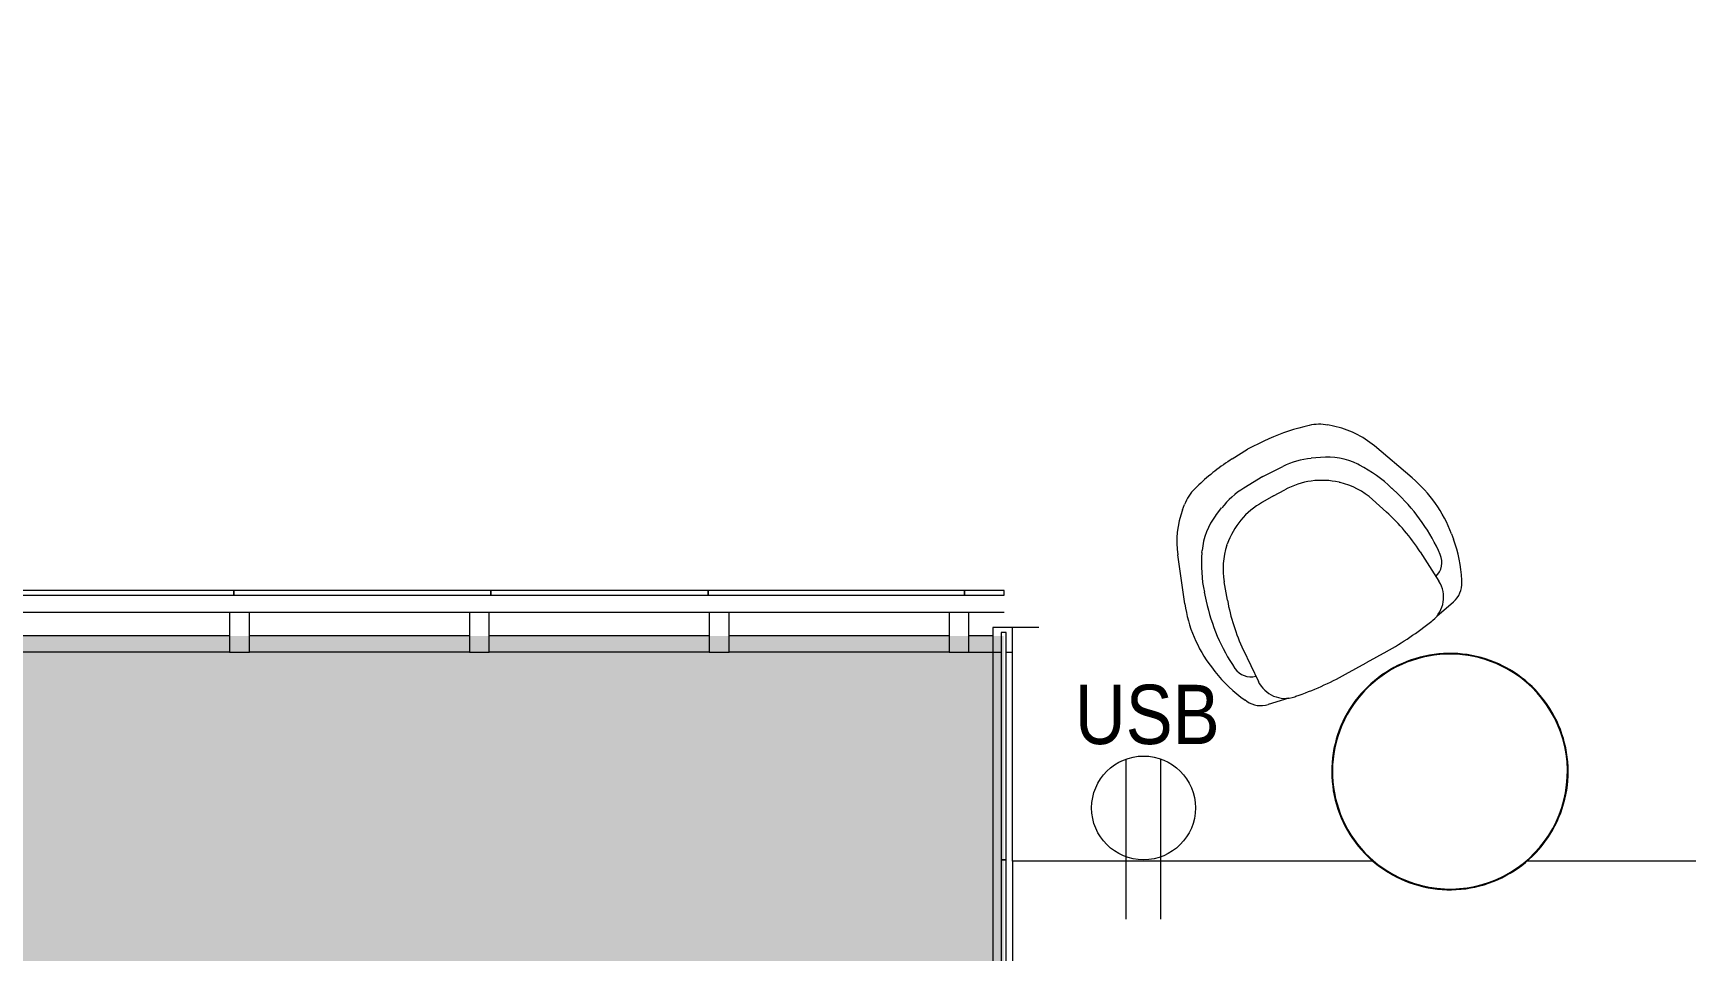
# Model space of a CAD drawing. Header units: inches. Extents: x 1 to 4284, y -575 to 745.
# Drawn here: x 1471.1 to 1638.3, y 198.8 to 291.7 of the extents above; entities that cross this region are included whole.
import ezdxf

# ---------------------------------------------------------------- set-up
doc = ezdxf.new("R2010")
doc.units = ezdxf.units.IN
doc.header["$MEASUREMENT"] = 0
for name, color, linetype, lineweight in [('8603 Westwood - 2nd Floor - suite 200 230_dwg', 8, 'Continuous', 9), ('A-ANNO-NOTE', 131, 'Continuous', 20), ('A-DETL-GENF', 92, 'Continuous', 9), ('A-GLAZ-CURT', 52, 'Continuous', 9), ('A-GLAZ-EXST', 7, 'Continuous', 9), ('A-GLAZ-SILL-EXST', 7, 'Continuous', 9), ('E-ELEC-FIXT-IDEN', 2, 'Continuous', 9), ('I-FURN', 30, 'Continuous', 9), ('I-WALL-FULL-EXST', 7, 'Continuous', 9), ('Q-CASE', 31, 'Continuous', 9)]:
    doc.layers.add(name, color=color, linetype=linetype, lineweight=lineweight)
doc.styles.add('Arial_2', font='arial.ttf', dxfattribs={"width": 0.85, "height": 6})

# ---------------------------------------------------------------- blocks, each defined once
blk = doc.blocks.new('8603 Westwood - 2nd Floor - suite 200 230_dwg-2280265-New Construction - Tel_Data_Elec Plan')
at = {"layer": 'A-GLAZ-EXST'}
for p, q in [((2.38, 805.64), (-19.87, 805.64)), ((26.63, 805.64), (4.38, 805.64)), ((50.88, 805.64), (28.63, 805.64)), ((75.13, 805.64), (52.88, 805.64)), ((79.54, 805.64), (77.13, 805.64)), ((80.9, 804), (81.54, 804))]:
    blk.add_line(p, q, dxfattribs=at)
at = {"layer": 'A-GLAZ-EXST', "flags": 128}
for points in [[(2.38, 804), (4.38, 804), (4.38, 808), (2.38, 808)], [(26.63, 804), (28.63, 804), (28.63, 808), (26.63, 808)], [(50.88, 804), (52.88, 804), (52.88, 808), (50.88, 808)], [(75.13, 804), (77.13, 804), (77.13, 808), (75.13, 808)]]:
    blk.add_lwpolyline(points, close=True, dxfattribs=at)
blk.add_lwpolyline([(81.54, 782.86), (81.54, 806.5), (79.54, 806.5), (79.54, 804), (80.4, 804)], dxfattribs=at)
at = {"layer": 'A-GLAZ-SILL-EXST'}
for p, q in [((2.38, 808), (-19.87, 808)), ((26.63, 808), (4.38, 808)), ((50.88, 808), (28.63, 808)), ((75.13, 808), (52.88, 808)), ((80.7, 808), (77.13, 808)), ((2.38, 804), (-19.87, 804)), ((26.63, 804), (4.38, 804)), ((50.88, 804), (28.63, 804)), ((75.13, 804), (52.88, 804))]:
    blk.add_line(p, q, dxfattribs=at)
at = {"layer": 'A-GLAZ-SILL-EXST', "flags": 128}
blk.add_lwpolyline([(77.13, 804), (79.54, 804), (79.54, 763.82)], dxfattribs=at)
at = {"layer": 'I-WALL-FULL-EXST'}
blk.add_line((84.2, 806.5), (81.58, 806.5), dxfattribs=at)
blk = doc.blocks.new('Table - Occasional - Side Table - Kimball - Bloom - Circle-V11-New Construction - Tel_Data_Elec Plan')
at = {"layer": 'I-FURN', "flags": 128}
for points in [[(11.95, 0), (11.94, 0.48), (11.92, 0.96), (11.87, 1.43), (11.8, 1.9), (11.72, 2.37), (11.61, 2.84), (11.49, 3.3), (11.35, 3.76), (11.19, 4.21), (11.01, 4.65), (10.82, 5.09), (10.6, 5.52), (10.37, 5.94), (10.13, 6.35), (9.87, 6.75), (9.59, 7.14), (9.29, 7.52), (8.99, 7.88), (8.66, 8.24), (8.33, 8.58), (7.98, 8.9), (7.62, 9.21), (7.24, 9.51), (6.86, 9.79), (6.46, 10.06), (6.05, 10.31), (5.63, 10.54), (5.21, 10.76), (4.77, 10.96), (4.33, 11.14), (3.88, 11.31), (3.43, 11.45), (2.97, 11.58), (2.5, 11.69), (2.03, 11.78), (1.56, 11.85), (1.08, 11.9), (0.61, 11.94), (0.13, 11.95), (-0.35, 11.95), (-0.83, 11.93), (-1.3, 11.88), (-1.78, 11.82), (-2.25, 11.74), (-2.72, 11.64), (-3.18, 11.52), (-3.64, 11.39), (-4.09, 11.23), (-4.54, 11.06), (-4.97, 10.87), (-5.41, 10.66), (-5.83, 10.44), (-6.24, 10.2), (-6.64, 9.94), (-7.03, 9.66), (-7.42, 9.38), (-7.78, 9.07), (-8.14, 8.75), (-8.48, 8.42), (-8.81, 8.07), (-9.13, 7.72), (-9.43, 7.34), (-9.72, 6.96), (-9.99, 6.57), (-10.24, 6.16), (-10.48, 5.75), (-10.7, 5.32), (-10.91, 4.89), (-11.09, 4.45), (-11.26, 4), (-11.41, 3.55), (-11.55, 3.09), (-11.66, 2.63), (-11.76, 2.16), (-11.83, 1.69), (-11.89, 1.21), (-11.93, 0.74), (-11.95, 0.26), (-11.95, 0)], [(-11.95, 0), (-11.94, -0.48), (-11.92, -0.96), (-11.87, -1.43), (-11.8, -1.9), (-11.72, -2.37), (-11.61, -2.84), (-11.49, -3.3), (-11.35, -3.76), (-11.19, -4.21), (-11.01, -4.65), (-10.82, -5.09), (-10.6, -5.52), (-10.37, -5.94), (-10.13, -6.35), (-9.87, -6.75), (-9.59, -7.14), (-9.29, -7.52), (-8.99, -7.88), (-8.66, -8.24), (-8.33, -8.58), (-7.98, -8.9), (-7.62, -9.21), (-7.24, -9.51), (-6.86, -9.79), (-6.46, -10.06), (-6.05, -10.31), (-5.63, -10.54), (-5.21, -10.76), (-4.77, -10.96), (-4.33, -11.14), (-3.88, -11.31), (-3.43, -11.45), (-2.97, -11.58), (-2.5, -11.69), (-2.03, -11.78), (-1.56, -11.85), (-1.08, -11.9), (-0.61, -11.94), (-0.13, -11.95), (0.35, -11.95), (0.83, -11.93), (1.3, -11.88), (1.78, -11.82), (2.25, -11.74), (2.72, -11.64), (3.18, -11.52), (3.64, -11.39), (4.09, -11.23), (4.54, -11.06), (4.97, -10.87), (5.41, -10.66), (5.83, -10.44), (6.24, -10.2), (6.64, -9.94), (7.03, -9.66), (7.42, -9.38), (7.78, -9.07), (8.14, -8.75), (8.48, -8.42), (8.81, -8.07), (9.13, -7.72), (9.43, -7.34), (9.72, -6.96), (9.99, -6.57), (10.24, -6.16), (10.48, -5.75), (10.7, -5.32), (10.91, -4.89), (11.09, -4.45), (11.26, -4), (11.41, -3.55), (11.55, -3.09), (11.66, -2.63), (11.76, -2.16), (11.83, -1.69), (11.89, -1.21), (11.93, -0.74), (11.95, -0.26), (11.95, 0)]]:
    blk.add_lwpolyline(points, dxfattribs=at)
at = {"layer": 'I-FURN'}
for start, end in [(360, 180), (360, 180), (180, 360), (180, 360)]:
    blk.add_arc((0, 0), 11.88, start, end, dxfattribs=at)
blk = doc.blocks.new('Seating - Conference - Swivel - Steelcase Coalesse - SW1 - Height Adjustable - Caster-2356362-New Construction - Tel_Data_Elec Plan')
at = {"layer": 'I-FURN'}
for p, q in [((-6.61, 23.79), (-6.07, 23.94)), ((-1.83, 24.61), (0, 24.7)), ((1.83, 24.61), (0, 24.7)), ((6.61, 23.79), (6.07, 23.94)), ((-8.72, 22.54), (-8.29, 22.91)), ((8.72, 22.54), (8.29, 22.91)), ((-6.05, 20.41), (-5.18, 20.78)), ((0, 21.56), (-2.25, 21.45)), ((0, 21.56), (2.25, 21.45)), ((6.05, 20.41), (5.18, 20.78)), ((-13.14, 14.1), (-11.37, 18.78)), ((0, 19.3), (-1.29, 19.29)), ((0, 19.3), (1.29, 19.29)), ((13.14, 14.1), (11.37, 18.78)), ((-9.1, 17.82), (-9, 17.97)), ((-6.54, 17.23), (-6.46, 17.29)), ((6.54, 17.23), (6.46, 17.29)), ((9.1, 17.82), (9, 17.97)), ((-10.85, 14.17), (-11.12, 13.29)), ((-9.19, 12.34), (-8.58, 14.12)), ((9.19, 12.34), (8.58, 14.12)), ((10.85, 14.17), (11.12, 13.29)), ((-13.88, 7.22), (-13.8, 6.66)), ((-10.22, 7.19), (-10.44, 3.64)), ((10.22, 7.19), (10.44, 3.64)), ((13.88, 7.22), (13.8, 6.66)), ((-12.44, 2.44), (-12.53, 2.63)), ((12.44, 2.44), (12.53, 2.63)), ((-8.56, 0.67), (-10.71, 1.11)), ((-7.98, 0.5), (-7.85, 0.48)), ((7.98, 0.5), (7.85, 0.48)), ((8.56, 0.67), (10.71, 1.11)), ((-2.38, 0), (0, 0)), ((2.38, 0), (0, 0))]:
    blk.add_line(p, q, dxfattribs=at)
for centre, radius, start, end in [((-5.47, 19.6), 4.34, 105.2237, 130.487), ((-0.86, 4.78), 19.85, 92.8064, 105.2237), ((0.86, 4.78), 19.85, 74.7763, 87.1936), ((5.47, 19.6), 4.34, 49.513, 74.7763), ((-2.72, 15.5), 9.25, 130.487, 159.2692), ((2.72, 15.5), 9.25, 20.7308, 49.513), ((-3.4, 14.2), 6.75, 113.0871, 146.0052), ((-1.84, 12.96), 8.5, 92.7513, 113.0871), ((1.84, 12.96), 8.5, 66.9129, 87.2487), ((3.4, 14.2), 6.75, 33.9948, 66.9129), ((-1.27, 11.54), 7.75, 90.1859, 132.0957), ((1.27, 11.54), 7.75, 47.9043, 89.8141), ((2.3, 10.13), 13.75, 146.0052, 162.9182), ((-1.56, 11.72), 7.42, 132.0957, 161.1278), ((1.56, 11.72), 7.42, 18.8722, 47.9043), ((-2.3, 10.13), 13.75, 17.0818, 33.9948), ((-0.28, 9.23), 13.75, 159.2692, 188.3809), ((0.28, 9.23), 13.75, 351.6191, 20.7308), ((7.05, 7.71), 19, 162.9182, 185.356), ((9.59, 5.92), 19.85, 161.1278, 176.3463), ((-9.59, 5.92), 19.85, 3.6537, 18.8722), ((-7.05, 7.71), 19, 354.644, 17.0818), ((-0.58, 8.61), 13.36, 188.3809, 206.5896), ((-9.92, 6.12), 1.96, 185.356, 255.691), ((9.92, 6.12), 1.96, 284.309, 354.644), ((0.58, 8.61), 13.36, 333.4104, 351.6191), ((-7.45, 3.45), 3, 176.3463, 259.8449), ((7.45, 3.45), 3, 280.1551, 3.6537), ((-10.2, 3.56), 2.5, 206.5896, 258.3412), ((10.2, 3.56), 2.5, 281.6588, 333.4104), ((-2.43, 30.75), 30.75, 259.8449, 270.0951), ((2.43, 30.75), 30.75, 269.9049, 280.1551)]:
    blk.add_arc(centre, radius, start, end, dxfattribs=at)
blk = doc.blocks.new('System Panel - Glazed-2447971-New Construction - Tel_Data_Elec Plan')
at = {"layer": 'A-GLAZ-CURT', "color": 250, "lineweight": 20}
for p, q in [((2, 0.25), (-2, 0.25)), ((-2, 0.25), (-2, -0.25)), ((2, -0.25), (2, 0.25)), ((-2, -0.25), (2, -0.25))]:
    blk.add_line(p, q, dxfattribs=at)
blk = doc.blocks.new('System Panel - Glazed-2447315-New Construction - Tel_Data_Elec Plan')
at = {"layer": 'A-GLAZ-CURT', "color": 250, "lineweight": 20}
for p, q in [((12, 0.25), (-12, 0.25)), ((-12, 0.25), (-12, -0.25)), ((12, -0.25), (12, 0.25)), ((-12, -0.25), (12, -0.25))]:
    blk.add_line(p, q, dxfattribs=at)
blk = doc.blocks.new('System Panel - Glazed-2447902-New Construction - Tel_Data_Elec Plan')
at = {"layer": 'A-GLAZ-CURT', "color": 250, "lineweight": 20}
for p, q in [((12.98, 0.25), (-12.98, 0.25)), ((-12.98, 0.25), (-12.98, -0.25)), ((12.98, -0.25), (12.98, 0.25)), ((-12.98, -0.25), (12.98, -0.25))]:
    blk.add_line(p, q, dxfattribs=at)
blk = doc.blocks.new('System Panel - Glazed-2447937-New Construction - Tel_Data_Elec Plan')
at = {"layer": 'A-GLAZ-CURT', "color": 250, "lineweight": 20}
for p, q in [((11, 0.25), (-11, 0.25)), ((-11, 0.25), (-11, -0.25)), ((11, -0.25), (11, 0.25)), ((-11, -0.25), (11, -0.25))]:
    blk.add_line(p, q, dxfattribs=at)
blk = doc.blocks.new('System Panel - Glazed-2447972-New Construction - Tel_Data_Elec Plan')
at = {"layer": 'A-GLAZ-CURT', "color": 250, "lineweight": 20}
for p, q in [((12.96, 0.25), (-12.96, 0.25)), ((-12.96, 0.25), (-12.96, -0.25)), ((12.96, -0.25), (12.96, 0.25)), ((-12.96, -0.25), (12.96, -0.25))]:
    blk.add_line(p, q, dxfattribs=at)
blk = doc.blocks.new('System Panel - Glazed-2449183-New Construction - Tel_Data_Elec Plan')
at = {"layer": 'A-GLAZ-CURT', "color": 250, "lineweight": 20}
for p, q in [((11.5, 0.25), (-11.5, 0.25)), ((-11.5, 0.25), (-11.5, -0.25)), ((11.5, -0.25), (11.5, 0.25)), ((-11.5, -0.25), (11.5, -0.25))]:
    blk.add_line(p, q, dxfattribs=at)
blk = doc.blocks.new('System Panel - Glazed-2449228-New Construction - Tel_Data_Elec Plan')
at = {"layer": 'A-GLAZ-CURT', "color": 250, "lineweight": 20}
for p, q in [((-3.74, 0.25), (-18.57, 0.25)), ((-18.57, 0.25), (-18.57, -0.25)), ((0.51, 0.25), (-2.61, 0.25)), ((3.68, 0.25), (3.38, 0.25)), ((14.57, 0.25), (10.26, 0.25)), ((18.57, 0.25), (16.72, 0.25)), ((18.57, -0.25), (18.57, 0.25)), ((-18.57, -0.25), (0.57, -0.25)), ((2.19, -0.25), (3.92, -0.25)), ((7.82, -0.25), (8.1, -0.25)), ((9.99, -0.25), (18.57, -0.25))]:
    blk.add_line(p, q, dxfattribs=at)
blk = doc.blocks.new('trickle - trickle-2542598-New Construction - Tel_Data_Elec Plan')
at = {"layer": 'Q-CASE', "lineweight": 13}
for p, q in [((-564.03, 207.9), (-600.53, 207.9)), ((-600.53, 207.9), (-600.53, 193.1)), ((-496.34, 207.9), (-548.53, 207.9)), ((-451.38, 207.9), (-480.23, 207.9)), ((-451.38, 190.17), (-451.38, 207.9))]:
    blk.add_line(p, q, dxfattribs=at)

msp = doc.modelspace()

# ---------------------------------------------------------------- hatches: boundary and pattern name
at = {"layer": 'A-DETL-GENF'}
h = msp.add_hatch(color=9, dxfattribs=at)
h.paths.add_polyline_path([(2670.25, -574.97), (3351.87, -574.97), (3145.37, 47.27), (3150.76, 47.51), (3156.11, 48.24), (3161.37, 49.44), (3166.5, 51.1), (3171.46, 53.22), (3176.21, 55.78), (3180.72, 58.75), (3184.93, 62.12), (3188.83, 65.85), (3192.38, 69.91), (3195.55, 74.27), (3198.32, 78.91), (3200.66, 83.77), (3202.56, 88.82), (3203.99, 94.02), (3204.96, 99.33), (3205.44, 104.7), (3205.44, 110.1), (3204.96, 115.47), (3203.99, 120.78), (3202.56, 125.98), (3200.66, 131.03), (3198.32, 135.89), (3195.55, 140.52), (3192.38, 144.89), (3188.83, 148.95), (3184.93, 152.68), (3180.72, 156.04), (3176.21, 159.02), (3171.46, 161.57), (3166.5, 163.69), (3161.37, 165.36), (3156.11, 166.56), (3150.76, 167.29), (3145.37, 167.53), (3104.37, 167.53), (3114.37, 137.54), (2849.75, 137.54), (2849.75, 134.04), (2536.59, 134.04), (2536.59, 137.54), (2500.59, 137.54), (2500.59, 134.04), (2487.75, 134.04), (2487.75, 137.54), (2485.75, 137.54), (2485.75, 134.04), (2036, 134.04), (2036, 137.54), (1569.27, 137.54), (1569.27, 230.67), (1348.3, 230.67), (1303.26, 366.22), (1301.22, 372.86), (1299.17, 381.22), (1297.6, 389.68), (1296.52, 398.22), (1295.93, 406.8), (1295.83, 415.41), (1296.22, 424), (1297.11, 432.56), (1298.48, 441.06), (1300.33, 449.46), (1302.66, 457.74), (1305.47, 465.88), (1308.73, 473.84), (1312.44, 481.6), (1316.59, 489.14), (1321.17, 496.43), (1326.15, 503.45), (1331.53, 510.16), (1337.62, 516.9), (1343.39, 522.62), (1349.83, 528.33), (1356.59, 533.65), (1363.64, 538.58), (1370.97, 543.1), (1378.54, 547.19), (1386.33, 550.84), (1394.32, 554.04), (1402.48, 556.78), (1410.78, 559.04), (1419.19, 560.83), (1427.7, 562.14), (1436.26, 562.95), (1444.9, 563.28), (1472.46, 563.28), (1431.87, 685.04), (1068.62, 685.04), (1256.37, 121.79), (1403.25, 121.79), (1403.25, 13.04), (1292.62, 13.04), (1287.24, 12.79), (1281.91, 12.07), (1276.66, 10.87), (1271.54, 9.21), (1266.59, 7.09), (1261.85, 4.54), (1257.35, 1.58), (1253.15, -1.78), (1249.25, -5.5), (1245.71, -9.56), (1242.55, -13.91), (1239.79, -18.53), (1237.45, -23.38), (1235.56, -28.42), (1234.13, -33.61), (1233.16, -38.91), (1232.68, -44.27), (1232.68, -49.66), (1233.16, -55.02), (1234.13, -60.32), (1235.56, -65.51), (1237.45, -70.55), (1239.79, -75.4), (1242.55, -80.02), (1245.71, -84.37), (1249.25, -88.43), (1253.15, -92.15), (1257.35, -95.51), (1261.85, -98.47), (1266.59, -101.02), (1271.54, -103.14), (1276.66, -104.8), (1281.91, -106), (1287.24, -106.72), (1292.62, -106.96), (1406.75, -106.96), (1406.75, -214.96), (1368.62, -214.96), (1488.62, -574.97), (2230.18, -574.97)], flags=0)
h.paths.add_polyline_path([(1985.62, 126.54), (1982.12, 126.54), (1982.12, 134.04), (1985.62, 134.04)], flags=0)

# ---------------------------------------------------------------- linework, layer by layer
at = {"layer": 'A-ANNO-NOTE'}
for p, q in [((1581.67, 202.04), (1581.67, 218.23)), ((1585.16, 202.04), (1585.16, 218.23))]:
    msp.add_line(p, q, dxfattribs=at)
msp.add_circle((1583.42, 213.28), 5.25, dxfattribs=at)

# ---------------------------------------------------------------- block references
at = {"layer": '8603 Westwood - 2nd Floor - suite 200 230_dwg', "color": 7}
msp.add_blockref('8603 Westwood - 2nd Floor - suite 200 230_dwg-2280265-New Construction - Tel_Data_Elec Plan', (1488.62, -574.96), dxfattribs=at)
at = {"layer": 'A-GLAZ-CURT'}
for name, p, rotation in [('System Panel - Glazed-2447315-New Construction - Tel_Data_Elec Plan', (1479.44, 235.04), 180), ('System Panel - Glazed-2447902-New Construction - Tel_Data_Elec Plan', (1504.42, 235.04), 180), ('System Panel - Glazed-2447937-New Construction - Tel_Data_Elec Plan', (1528.4, 235.04), 180), ('System Panel - Glazed-2447972-New Construction - Tel_Data_Elec Plan', (1552.36, 235.04), 180), ('System Panel - Glazed-2447971-New Construction - Tel_Data_Elec Plan', (1567.32, 235.04), 180), ('System Panel - Glazed-2449183-New Construction - Tel_Data_Elec Plan', (1569.27, 219.54), 269.9999999999999), ('System Panel - Glazed-2449228-New Construction - Tel_Data_Elec Plan', (1569.27, 189.47), 269.9999999999999)]:
    msp.add_blockref(name, p, dxfattribs=dict(at, rotation=rotation))
at = {"layer": 'I-FURN'}
for name, p, rotation in [('Seating - Conference - Swivel - Steelcase Coalesse - SW1 - Height Adjustable - Caster-2356362-New Construction - Tel_Data_Elec Plan', (1605.92, 227.96), 29.00000000000085), ('Table - Occasional - Side Table - Kimball - Bloom - Circle-V11-New Construction - Tel_Data_Elec Plan', (1614.4, 216.96), 240.9999999999989)]:
    msp.add_blockref(name, p, dxfattribs=dict(at, rotation=rotation))
at = {"layer": 'Q-CASE', "lineweight": 13}
msp.add_blockref('trickle - trickle-2542598-New Construction - Tel_Data_Elec Plan', (2170.69, 0), dxfattribs=at)

# ---------------------------------------------------------------- texts
at = {"layer": 'E-ELEC-FIXT-IDEN', "insert": (1576.47, 225.74), "char_height": 6, "width": 18.286, "attachment_point": 1, "style": 'Arial_2'}
msp.add_mtext('USB', dxfattribs=at)

doc.saveas('drawing.dxf')
